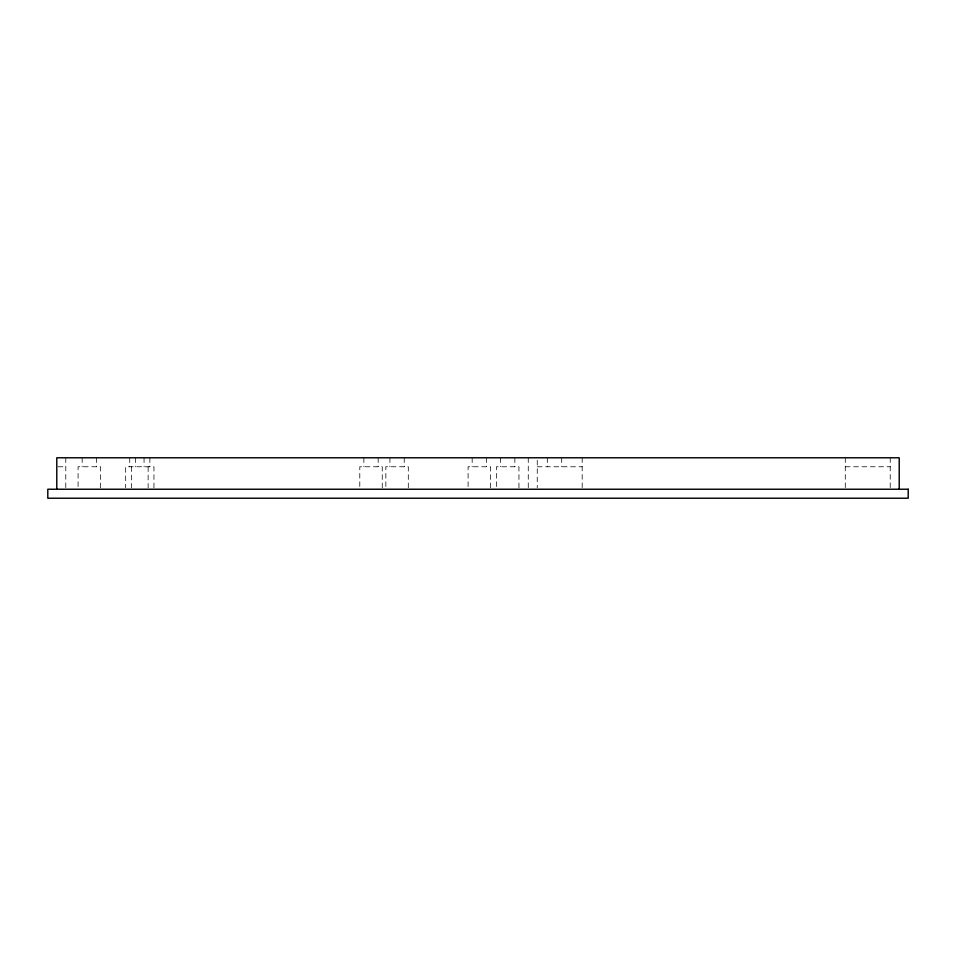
<?xml version="1.0" encoding="UTF-8"?>
<svg xmlns="http://www.w3.org/2000/svg" width="956" height="956" viewBox="0 0 956 956"><rect width="100%" height="100%" fill="white"/><g stroke="black" fill="none" stroke-linecap="round" stroke-linejoin="round"><path stroke-width="0.72" stroke-dasharray="4.78 3.58" d="M58.077 466.767L65.773 466.767M537.248 466.767L582.18 466.767M845.283 466.767L890.227 466.767M890.227 457.781L890.227 489.233M845.283 457.781L845.283 487.835M582.18 457.781L582.18 487.835M561.698 457.781L561.698 466.767M547.322 457.781L547.322 466.767M537.248 460.35L537.248 487.835M528.262 457.781L528.262 487.799M518.953 487.835L518.953 466.767L496.487 466.767L496.487 487.835M514.866 457.781L514.866 466.767M500.562 457.781L500.562 466.767M490.536 487.835L490.536 466.767L468.093 466.767L468.093 487.835M486.461 457.781L486.461 466.767M472.168 457.781L472.168 466.767M408.296 487.835L408.308 466.767L385.842 466.767L385.854 487.835M404.221 457.781L404.233 466.767M389.929 457.781L389.917 466.767M382.257 487.835L382.257 466.767L359.791 466.767L359.791 487.835M378.17 457.781L378.17 466.767M363.866 457.781L363.866 466.767M153.952 487.835L153.952 466.767L125.666 466.767L125.666 487.835M149.877 457.781L149.877 466.767M148.132 466.767L148.132 487.835M144.057 457.781L144.057 466.767M135.609 457.781L135.609 466.767M131.534 466.767L131.534 487.835M129.741 457.781L129.741 466.767M100.547 487.835L100.547 466.767L78.081 466.767L78.081 487.835M96.472 457.781L96.472 466.767M82.168 457.781L82.156 466.767M65.773 457.781L65.773 487.799"/><path stroke-width="1.43" d="M899.214 489.233L899.214 457.781L56.786 457.781L56.786 489.233M908.2 489.233L47.8 489.233L47.8 498.219L908.2 498.219L908.2 489.233"/></g></svg>
